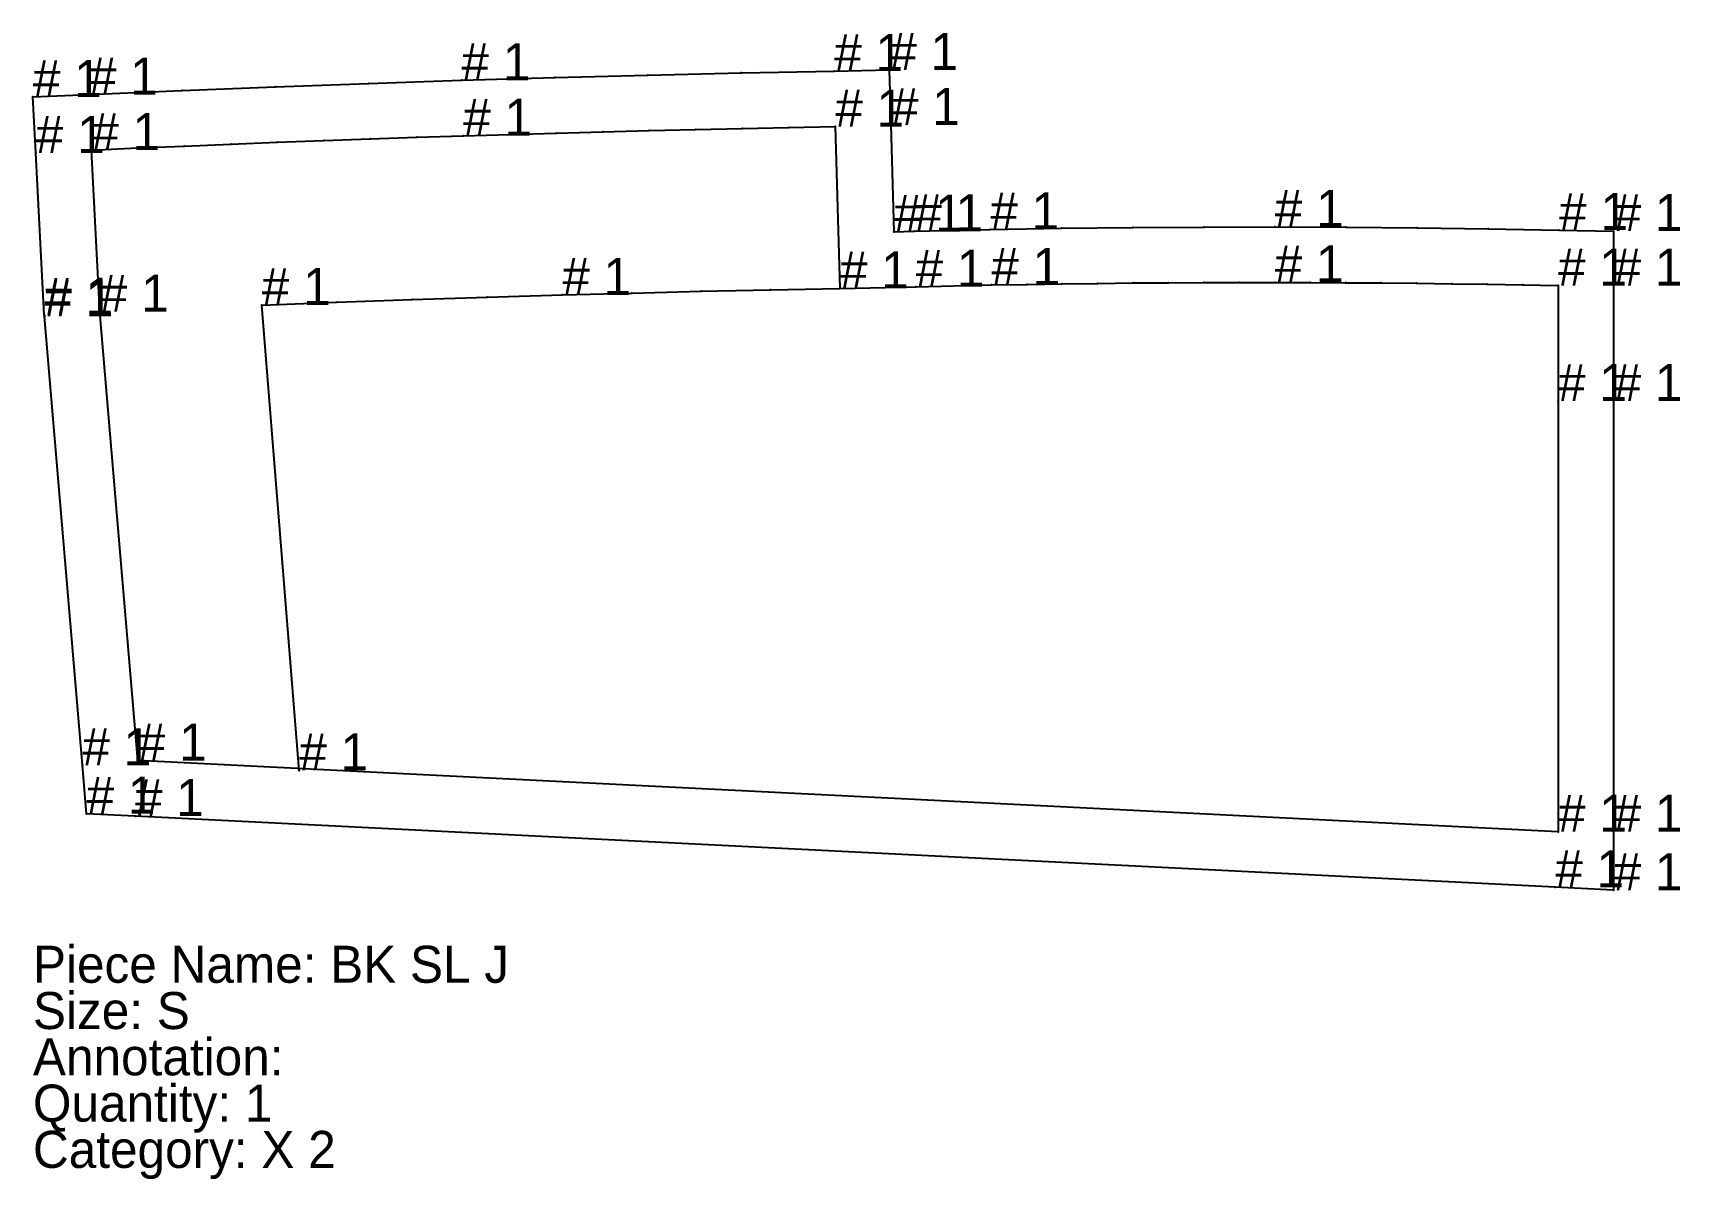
# Model space of a CAD drawing. Extents: x 0 to 5390, y -290 to 286.
# Drawn here: x 3442.3 to 3798.1, y -151 to 96.6 of the extents above; entities that cross this region are included whole.
import ezdxf

# ---------------------------------------------------------------- set-up
doc = ezdxf.new("R2010")
doc.units = 0

# ---------------------------------------------------------------- blocks, each defined once
blk = doc.blocks.new('BK_SL_JS')
at = {"layer": '1'}
blk.add_lwpolyline([(0, 82.78), (12.09, 83.3), (32.22, 84.17), (52.34, 84.98), (72.47, 85.72), (92.58, 86.39), (112.74, 86.99), (132.87, 87.52), (153.01, 87.99), (173.1, 88.38), (185, 88.62), (185.34, 76.73), (185.99, 53.67), (190.42, 53.78), (206.82, 54.16), (222.23, 54.41), (237.59, 54.59), (252.95, 54.68), (268.29, 54.71), (283.68, 54.65), (299.04, 54.52), (314.41, 54.3), (329.71, 54.02), (341.48, 53.8), (341.48, 42.02), (341.48, 17.08), (341.48, -76), (341.48, -88.62), (328.88, -87.99), (22.05, -72.61), (11.58, -72.08), (10.69, -61.63), (2.48, 35.35), (2.47, 35.54), (2.46, 35.73), (0.63, 70.69)], close=True, dxfattribs=at)
at = {"layer": '14'}
blk.add_lwpolyline([(12.62, 71.31), (22.66, 71.76), (32.7, 72.18), (42.74, 72.6), (52.78, 72.99), (62.83, 73.37), (72.87, 73.72), (82.92, 74.07), (92.96, 74.39), (103.01, 74.7), (113.05, 74.99), (123.1, 75.27), (133.15, 75.53), (143.2, 75.77), (153.24, 75.99), (163.29, 76.2), (173.34, 76.38), (174.34, 41.4), (190.7, 41.78), (207.06, 42.16), (214.71, 42.29), (222.36, 42.41), (230.01, 42.51), (237.67, 42.59), (245.32, 42.64), (252.97, 42.68), (260.62, 42.7), (268.27, 42.71), (275.92, 42.69), (283.58, 42.65), (291.23, 42.59), (298.88, 42.52), (306.53, 42.42), (314.18, 42.31), (321.83, 42.17), (329.48, 42.02), (329.48, 17.08), (329.48, -76), (22.65, -60.62), (14.44, 36.36)], close=True, dxfattribs=at)
at = {"layer": '2'}
for p in [(185, 88.62), (0, 82.78), (0, 82.78), (173.34, 76.38), (12.62, 71.31), (12.62, 71.31), (185.99, 53.67), (341.48, 53.8), (174.34, 41.4), (174.34, 41.4), (174.34, 41.4), (329.48, 42.02), (341.48, 42.02), (14.44, 36.36), (49.44, 37.83), (49.44, 37.83), (49.44, 37.83), (49.44, 37.83), (49.44, 37.83), (329.48, 17.08), (341.48, 17.08), (22.65, -60.62), (57.53, -62.75), (57.53, -62.75), (57.53, -62.75), (11.58, -72.08), (329.48, -76), (341.48, -76), (341.48, -88.62)]:
    blk.add_point(p, dxfattribs=at)
at = {"layer": '3'}
for p in [(72.47, 85.72), (92.58, 86.39), (112.74, 86.99), (132.87, 87.52), (153.01, 87.99), (173.1, 88.38), (12.09, 83.3), (32.22, 84.17), (52.34, 84.98), (113.05, 74.99), (123.1, 75.27), (133.15, 75.53), (143.2, 75.77), (153.24, 75.99), (163.29, 76.2), (185.34, 76.73), (22.66, 71.76), (32.7, 72.18), (42.74, 72.6), (52.78, 72.99), (62.83, 73.37), (72.87, 73.72), (82.92, 74.07), (92.96, 74.39), (103.01, 74.7), (0.63, 70.69), (190.42, 53.78), (206.82, 54.16), (222.23, 54.41), (237.59, 54.59), (252.95, 54.68), (268.29, 54.71), (283.68, 54.65), (299.04, 54.52), (314.41, 54.3), (329.71, 54.02), (260.62, 42.7), (268.27, 42.71), (98.13, 39.53), (114.36, 40.02), (129.35, 40.42), (144.35, 40.79), (159.34, 41.12), (190.7, 41.78), (207.06, 42.16), (214.71, 42.29), (222.36, 42.41), (230.01, 42.51), (237.67, 42.59), (245.32, 42.64), (252.97, 42.68), (275.92, 42.69), (283.58, 42.65), (291.23, 42.59), (298.88, 42.52), (306.53, 42.42), (314.18, 42.31), (321.83, 42.17), (2.46, 35.73), (65.67, 38.44), (81.9, 39.01), (2.47, 35.54), (2.48, 35.35), (10.69, -61.63), (22.05, -72.61), (328.88, -87.99)]:
    blk.add_point(p, dxfattribs=at)
at = {"layer": '4'}
blk.add_point((341.48, 17.08, 10), dxfattribs=at)
at = {"layer": '8'}
blk.add_line((57.53, -62.75), (49.44, 37.83), dxfattribs=at)
blk.add_lwpolyline([(49.44, 37.83), (65.67, 38.44), (81.9, 39.01), (98.13, 39.53), (114.36, 40.02), (129.35, 40.42), (144.35, 40.79), (159.34, 41.12), (174.34, 41.4)], dxfattribs=at)
for p in [(49.44, 37.83), (57.53, -62.75)]:
    blk.add_point(p, dxfattribs=at)
at = {"layer": '1'}
for s, p in [('# 1', (173.1, 88.38)), ('# 1', (185, 88.62)), ('# 1', (92.58, 86.39)), ('# 1', (0, 82.78)), ('# 1', (0, 82.78)), ('# 1', (12.09, 83.3)), ('# 1', (185.34, 76.73)), ('# 1', (0.63, 70.69)), ('# 1', (185.99, 53.67)), ('# 1', (190.42, 53.78)), ('# 1', (206.82, 54.16)), ('# 1', (268.29, 54.71)), ('# 1', (329.71, 54.02)), ('# 1', (341.48, 53.8)), ('# 1', (341.48, 42.02)), ('# 1', (2.46, 35.73)), ('# 1', (2.48, 35.35)), ('# 1', (341.48, 17.08)), ('# 1', (10.69, -61.63)), ('# 1', (11.58, -72.08)), ('# 1', (22.05, -72.61)), ('# 1', (341.48, -76)), ('# 1', (328.88, -87.99)), ('# 1', (341.48, -88.62)), ('Piece Name: BK SL J', (0, -108.62)), ('Size: S', (0, -118.62)), ('Annotation: ', (0, -128.62)), ('Quantity: 1', (0, -138.62)), ('Category: X 2', (0, -148.62))]:
    blk.add_text(s, height=8, dxfattribs=at).set_placement(p)
at = {"layer": '14'}
for p in [(92.96, 74.39), (173.34, 76.38), (12.62, 71.31), (12.62, 71.31), (207.06, 42.16), (268.27, 42.71), (329.48, 42.02), (174.34, 41.4), (190.7, 41.78), (14.44, 36.36), (329.48, 17.08), (22.65, -60.62), (329.48, -76)]:
    blk.add_text('# 1', height=8, dxfattribs=at).set_placement(p)
at = {"layer": '4'}
blk.add_text('# 1', height=8, dxfattribs=at).set_placement((341.48, 17.08))
at = {"layer": '8'}
for p in [(114.36, 40.02), (174.34, 41.4), (49.44, 37.83), (49.44, 37.83), (49.44, 37.83), (57.53, -62.75), (57.53, -62.75)]:
    blk.add_text('# 1', height=8, dxfattribs=at).set_placement(p)

msp = doc.modelspace()

# ---------------------------------------------------------------- block references
at = {"layer": '1'}
msp.add_blockref('BK_SL_JS', (3442.31, 0), dxfattribs=at)

doc.saveas('drawing.dxf')
